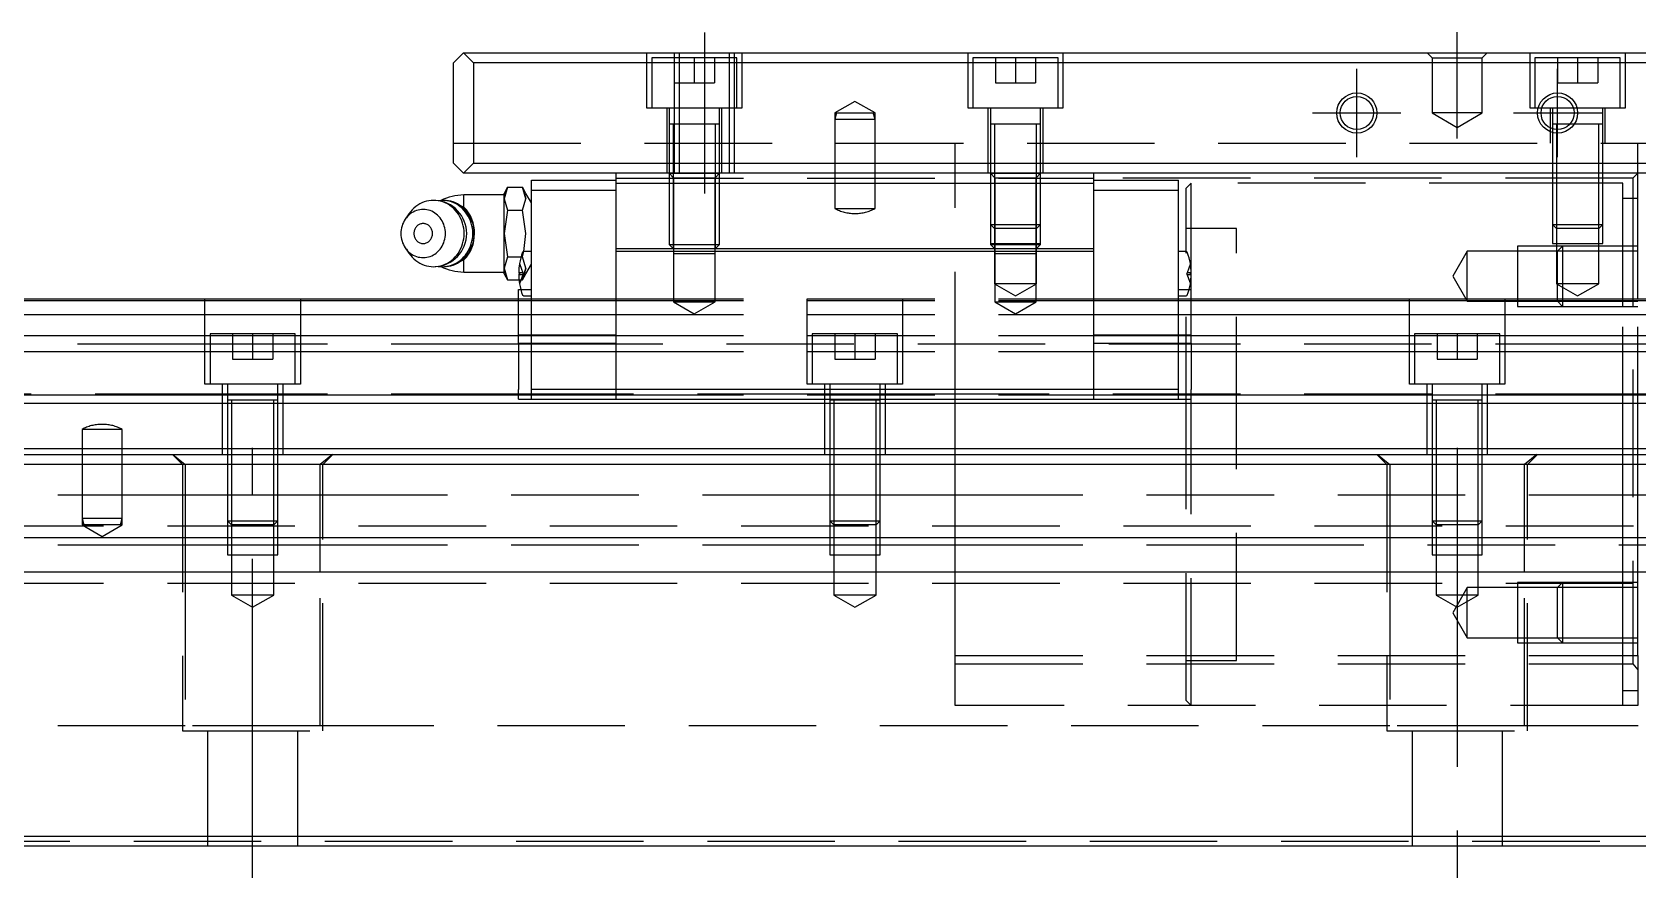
# Model space of a CAD drawing. Extents: x -10 to 1006, y -331 to 120.
# Drawn here: x 238 to 398, y -305.5 to -221.3 of the extents above; entities that cross this region are included whole.
import ezdxf

# ---------------------------------------------------------------- set-up
doc = ezdxf.new("R2010")
doc.units = 0
doc.linetypes.add('CENTER', pattern=[50.8, 31.75, -6.35, 6.35, -6.35])
doc.linetypes.add('DASHED', pattern=[19.05, 12.7, -6.35])
doc.layers.get('0').update_dxf_attribs({"linetype": 'CONTINUOUS'})
doc.layers.add('CENTER', color=1, linetype='CENTER')

msp = doc.modelspace()

# ---------------------------------------------------------------- linework, layer by layer
at = {"color": 7, "linetype": 'CONTINUOUS'}
for p, q in [((281, -223.36), (280, -224.36)), ((281, -223.36), (479, -223.36)), ((282, -224.36), (281, -223.36)), ((280, -234.36), (280, -224.36)), ((282, -224.36), (282, -234.36)), ((478, -224.36), (282, -224.36)), ((306.5, -230.46), (301.5, -230.46)), ((306.5, -230.46), (301.5, -230.46)), ((338.5, -230.46), (333.5, -230.46)), ((338.5, -230.46), (333.5, -230.46)), ((338.5, -230.46), (333.5, -230.46)), ((338.5, -230.46), (333.5, -230.46)), ((280, -234.36), (281, -235.36)), ((281, -235.36), (282, -234.36)), ((282, -234.36), (478, -234.36)), ((479, -235.36), (281, -235.36)), ((285.4, -236.74), (285.04, -237.36)), ((285.4, -236.74), (285.04, -237.9)), ((285.4, -236.74), (285.4, -236.74)), ((285.4, -236.74), (286.87, -236.74)), ((287.22, -237.36), (286.87, -236.74)), ((287.22, -237.9), (286.87, -236.74)), ((287.77, -237.06), (287.77, -236.06)), ((287.77, -236.06), (296.2, -236.06)), ((296.2, -236.36), (296.2, -235.36)), ((296.2, -236.36), (343.8, -236.36)), ((296.2, -242.86), (296.2, -236.36)), ((343.8, -236.36), (343.8, -235.36)), ((343.8, -236.06), (352.23, -236.06)), ((343.8, -242.86), (343.8, -236.36)), ((352.23, -237.06), (352.23, -236.06)), ((398, -247.86), (398, -235.36)), ((276.86, -238.31), (276.64, -238.41)), ((277.08, -238.22), (276.86, -238.31)), ((277.31, -238.15), (277.08, -238.22)), ((277.55, -238.1), (277.31, -238.15)), ((277.78, -238.07), (277.55, -238.1)), ((278.02, -238.06), (277.78, -238.07)), ((278.26, -238.07), (278.02, -238.06)), ((278.5, -238.1), (278.26, -238.07)), ((278.88, -238.06), (278.47, -238.09)), ((278.73, -238.15), (278.5, -238.1)), ((278.96, -238.22), (278.73, -238.15)), ((279.12, -238.07), (278.88, -238.06)), ((279.03, -238.06), (278.88, -238.06)), ((279.19, -238.31), (278.96, -238.22)), ((279.27, -238.07), (279.03, -238.06)), ((279.36, -238.1), (279.12, -238.07)), ((279.4, -238.42), (279.19, -238.31)), ((279.51, -238.1), (279.27, -238.07)), ((279.59, -238.15), (279.36, -238.1)), ((279.74, -238.15), (279.51, -238.1)), ((279.82, -238.22), (279.59, -238.15)), ((279.97, -238.22), (279.74, -238.15)), ((280.04, -238.31), (279.82, -238.22)), ((280.2, -238.31), (279.97, -238.22)), ((280.26, -238.42), (280.04, -238.31)), ((280.42, -238.42), (280.2, -238.31)), ((280.28, -238.35), (281.04, -238.75)), ((285.04, -237.51), (281.04, -237.51)), ((281.04, -238.75), (281.04, -237.51)), ((285.04, -237.9), (285.04, -237.36)), ((285.04, -241.36), (285.04, -237.9)), ((285.04, -237.9), (285.4, -239.05)), ((286.87, -239.05), (287.22, -237.9)), ((287.77, -238.3), (287.22, -237.36)), ((287.77, -237.06), (296.2, -237.06)), ((287.77, -256.86), (287.77, -237.06)), ((343.8, -237.06), (352.23, -237.06)), ((352.23, -256.86), (352.23, -237.06)), ((275.2, -239.94), (275.1, -240.09)), ((275.56, -239.4), (275.2, -239.94)), ((275.31, -239.79), (275.2, -239.94)), ((275.43, -239.65), (275.31, -239.79)), ((275.56, -239.52), (275.43, -239.65)), ((275.71, -239.2), (275.56, -239.4)), ((275.69, -239.41), (275.56, -239.52)), ((275.84, -239.31), (275.69, -239.41)), ((275.88, -239.01), (275.71, -239.2)), ((275.99, -239.22), (275.84, -239.31)), ((276.05, -238.84), (275.88, -239.01)), ((276.15, -239.14), (275.99, -239.22)), ((276.24, -238.68), (276.05, -238.84)), ((276.31, -239.07), (276.15, -239.14)), ((276.44, -238.54), (276.24, -238.68)), ((276.48, -239.02), (276.31, -239.07)), ((276.64, -238.41), (276.44, -238.54)), ((276.65, -238.99), (276.48, -239.02)), ((276.82, -238.97), (276.65, -238.99)), ((277, -238.96), (276.82, -238.97)), ((277.17, -238.97), (277, -238.96)), ((277.34, -238.99), (277.17, -238.97)), ((277.51, -239.03), (277.34, -238.99)), ((277.68, -239.08), (277.51, -239.03)), ((277.84, -239.15), (277.68, -239.08)), ((278, -239.23), (277.84, -239.15)), ((278.15, -239.32), (278, -239.23)), ((278.29, -239.42), (278.15, -239.32)), ((278.43, -239.54), (278.29, -239.42)), ((278.56, -239.67), (278.43, -239.54)), ((278.67, -239.81), (278.56, -239.67)), ((278.78, -239.95), (278.67, -239.81)), ((278.88, -240.11), (278.78, -239.95)), ((279.61, -238.55), (279.4, -238.42)), ((279.81, -238.69), (279.61, -238.55)), ((280, -238.85), (279.81, -238.69)), ((280.17, -239.03), (280, -238.85)), ((280.34, -239.22), (280.17, -239.03)), ((280.47, -238.55), (280.26, -238.42)), ((280.49, -239.42), (280.34, -239.22)), ((280.62, -238.55), (280.42, -238.42)), ((280.67, -238.69), (280.47, -238.55)), ((280.62, -239.64), (280.49, -239.42)), ((280.82, -238.69), (280.62, -238.55)), ((280.74, -239.86), (280.62, -239.64)), ((280.86, -238.85), (280.67, -238.69)), ((280.84, -240.1), (280.74, -239.86)), ((281.01, -238.85), (280.82, -238.69)), ((281.03, -239.03), (280.86, -238.85)), ((281.19, -239.03), (281.01, -238.85)), ((281.2, -239.22), (281.03, -239.03)), ((281.35, -239.22), (281.19, -239.03)), ((281.34, -239.42), (281.2, -239.22)), ((281.48, -239.64), (281.34, -239.42)), ((281.5, -239.42), (281.35, -239.22)), ((281.59, -239.86), (281.48, -239.64)), ((281.63, -239.64), (281.5, -239.42)), ((281.69, -240.1), (281.59, -239.86)), ((281.75, -239.86), (281.63, -239.64)), ((281.85, -240.1), (281.75, -239.86)), ((285.4, -239.05), (285.04, -241.36)), ((285.4, -239.05), (286.87, -239.05)), ((287.22, -241.36), (286.87, -239.05)), ((274.8, -240.98), (274.77, -241.17)), ((274.77, -241.17), (274.77, -241.36)), ((274.77, -241.36), (274.77, -241.55)), ((274.77, -241.55), (274.8, -241.74)), ((274.83, -240.79), (274.8, -240.98)), ((274.88, -240.61), (274.83, -240.79)), ((274.94, -240.43), (274.88, -240.61)), ((275.02, -240.26), (274.94, -240.43)), ((275.1, -240.09), (275.02, -240.26)), ((276.08, -241.19), (276.06, -241.27)), ((276.06, -241.27), (276.06, -241.36)), ((276.06, -241.36), (276.06, -241.45)), ((276.06, -241.45), (276.08, -241.53)), ((276.09, -241.1), (276.08, -241.19)), ((276.08, -241.53), (276.09, -241.62)), ((276.12, -241.02), (276.09, -241.1)), ((276.15, -240.94), (276.12, -241.02)), ((276.19, -240.86), (276.15, -240.94)), ((276.23, -240.79), (276.19, -240.86)), ((276.28, -240.72), (276.23, -240.79)), ((276.33, -240.65), (276.28, -240.72)), ((276.39, -240.59), (276.33, -240.65)), ((276.46, -240.54), (276.39, -240.59)), ((276.52, -240.49), (276.46, -240.54)), ((276.59, -240.45), (276.52, -240.49)), ((276.67, -240.42), (276.59, -240.45)), ((276.75, -240.39), (276.67, -240.42)), ((276.82, -240.38), (276.75, -240.39)), ((276.9, -240.36), (276.82, -240.38)), ((276.99, -240.36), (276.9, -240.36)), ((277.07, -240.36), (276.99, -240.36)), ((277.15, -240.38), (277.07, -240.36)), ((277.22, -240.39), (277.15, -240.38)), ((277.3, -240.42), (277.22, -240.39)), ((277.38, -240.45), (277.3, -240.42)), ((277.45, -240.49), (277.38, -240.45)), ((277.52, -240.54), (277.45, -240.49)), ((277.58, -240.59), (277.52, -240.54)), ((277.64, -240.65), (277.58, -240.59)), ((277.69, -240.72), (277.64, -240.65)), ((277.74, -240.79), (277.69, -240.72)), ((277.79, -240.86), (277.74, -240.79)), ((277.82, -240.94), (277.79, -240.86)), ((277.85, -241.02), (277.82, -240.94)), ((277.88, -241.1), (277.85, -241.02)), ((277.9, -241.19), (277.88, -241.1)), ((277.88, -241.62), (277.9, -241.53)), ((277.91, -241.27), (277.9, -241.19)), ((277.9, -241.53), (277.91, -241.45)), ((277.91, -241.36), (277.91, -241.27)), ((277.91, -241.45), (277.91, -241.36)), ((278.96, -240.27), (278.88, -240.11)), ((279.03, -240.44), (278.96, -240.27)), ((279.09, -240.62), (279.03, -240.44)), ((279.14, -240.8), (279.09, -240.62)), ((279.18, -240.99), (279.14, -240.8)), ((279.2, -241.17), (279.18, -240.99)), ((279.18, -241.73), (279.2, -241.55)), ((279.2, -241.36), (279.2, -241.17)), ((279.2, -241.55), (279.2, -241.36)), ((280.92, -240.34), (280.84, -240.1)), ((280.98, -240.59), (280.92, -240.34)), ((281.03, -240.84), (280.98, -240.59)), ((281.06, -241.1), (281.03, -240.84)), ((281.07, -241.36), (281.06, -241.1)), ((281.06, -241.62), (281.07, -241.36)), ((281.78, -240.34), (281.69, -240.1)), ((281.84, -240.59), (281.78, -240.34)), ((281.89, -240.84), (281.84, -240.59)), ((281.93, -240.34), (281.85, -240.1)), ((281.92, -241.1), (281.89, -240.84)), ((281.93, -241.36), (281.92, -241.1)), ((281.92, -241.62), (281.93, -241.36)), ((282, -240.59), (281.93, -240.34)), ((282.04, -240.84), (282, -240.59)), ((282.07, -241.1), (282.04, -240.84)), ((282.08, -241.36), (282.07, -241.1)), ((282.07, -241.62), (282.08, -241.36)), ((285.04, -244.82), (285.04, -241.36)), ((285.04, -241.36), (285.4, -243.67)), ((287, -243.16), (287.22, -241.36)), ((274.8, -241.74), (274.83, -241.93)), ((274.83, -241.93), (274.88, -242.11)), ((274.88, -242.11), (274.94, -242.29)), ((274.94, -242.29), (275.02, -242.46)), ((275.02, -242.46), (275.1, -242.63)), ((275.1, -242.63), (275.2, -242.78)), ((275.2, -242.78), (275.31, -242.93)), ((275.2, -242.78), (275.56, -243.32)), ((275.31, -242.93), (275.43, -243.07)), ((275.43, -243.07), (275.56, -243.2)), ((276.09, -241.62), (276.12, -241.7)), ((276.12, -241.7), (276.15, -241.78)), ((276.15, -241.78), (276.19, -241.86)), ((276.19, -241.86), (276.23, -241.93)), ((276.23, -241.93), (276.28, -242)), ((276.28, -242), (276.33, -242.07)), ((276.33, -242.07), (276.39, -242.13)), ((276.39, -242.13), (276.46, -242.18)), ((276.46, -242.18), (276.52, -242.23)), ((276.52, -242.23), (276.59, -242.27)), ((276.59, -242.27), (276.67, -242.3)), ((276.67, -242.3), (276.75, -242.33)), ((276.75, -242.33), (276.82, -242.34)), ((276.82, -242.34), (276.9, -242.36)), ((276.9, -242.36), (276.99, -242.36)), ((276.99, -242.36), (277.07, -242.36)), ((277.07, -242.36), (277.15, -242.34)), ((277.15, -242.34), (277.22, -242.33)), ((277.22, -242.33), (277.3, -242.3)), ((277.3, -242.3), (277.38, -242.27)), ((277.38, -242.27), (277.45, -242.23)), ((277.45, -242.23), (277.52, -242.18)), ((277.52, -242.18), (277.58, -242.13)), ((277.58, -242.13), (277.64, -242.07)), ((277.64, -242.07), (277.69, -242)), ((277.69, -242), (277.74, -241.93)), ((277.74, -241.93), (277.79, -241.86)), ((277.79, -241.86), (277.82, -241.78)), ((277.82, -241.78), (277.85, -241.7)), ((277.85, -241.7), (277.88, -241.62)), ((278.43, -243.18), (278.56, -243.05)), ((278.56, -243.05), (278.67, -242.91)), ((278.67, -242.91), (278.78, -242.77)), ((278.78, -242.77), (278.88, -242.61)), ((278.88, -242.61), (278.96, -242.45)), ((278.96, -242.45), (279.03, -242.28)), ((279.03, -242.28), (279.09, -242.1)), ((279.09, -242.1), (279.14, -241.92)), ((279.14, -241.92), (279.18, -241.73)), ((280.49, -243.3), (280.62, -243.08)), ((280.62, -243.08), (280.74, -242.86)), ((280.74, -242.86), (280.84, -242.62)), ((280.84, -242.62), (280.92, -242.38)), ((280.92, -242.38), (280.98, -242.13)), ((280.98, -242.13), (281.03, -241.88)), ((281.03, -241.88), (281.06, -241.62)), ((281.34, -243.3), (281.48, -243.08)), ((281.48, -243.08), (281.59, -242.86)), ((281.5, -243.3), (281.63, -243.08)), ((281.59, -242.86), (281.69, -242.62)), ((281.63, -243.08), (281.75, -242.86)), ((281.69, -242.62), (281.78, -242.38)), ((281.75, -242.86), (281.85, -242.62)), ((281.78, -242.38), (281.84, -242.13)), ((281.84, -242.13), (281.89, -241.88)), ((281.85, -242.62), (281.93, -242.38)), ((281.89, -241.88), (281.92, -241.62)), ((281.93, -242.38), (282, -242.13)), ((282, -242.13), (282.04, -241.88)), ((282.04, -241.88), (282.07, -241.62)), ((296.2, -243.11), (296.2, -242.86)), ((296.2, -242.86), (343.8, -242.86)), ((296.2, -256.86), (296.2, -243.11)), ((296.2, -243.11), (343.8, -243.11)), ((343.8, -243.11), (343.8, -242.86)), ((343.8, -256.86), (343.8, -243.11)), ((275.56, -243.2), (275.69, -243.31)), ((275.56, -243.32), (275.71, -243.52)), ((275.69, -243.31), (275.84, -243.41)), ((275.71, -243.52), (275.88, -243.71)), ((275.84, -243.41), (275.99, -243.5)), ((275.88, -243.71), (276.05, -243.88)), ((275.99, -243.5), (276.15, -243.58)), ((276.05, -243.88), (276.24, -244.04)), ((276.15, -243.58), (276.31, -243.65)), ((276.24, -244.04), (276.44, -244.18)), ((276.31, -243.65), (276.48, -243.7)), ((276.44, -244.18), (276.64, -244.31)), ((276.48, -243.7), (276.65, -243.73)), ((276.64, -244.31), (276.86, -244.41)), ((276.65, -243.73), (276.82, -243.75)), ((276.82, -243.75), (277, -243.76)), ((276.86, -244.41), (277.08, -244.5)), ((277, -243.76), (277.17, -243.75)), ((277.08, -244.5), (277.31, -244.57)), ((277.17, -243.75), (277.34, -243.73)), ((277.31, -244.57), (277.55, -244.62)), ((277.34, -243.73), (277.51, -243.69)), ((277.51, -243.69), (277.68, -243.64)), ((277.55, -244.62), (277.78, -244.65)), ((277.68, -243.64), (277.84, -243.57)), ((277.78, -244.65), (278.02, -244.66)), ((277.84, -243.57), (278, -243.49)), ((278, -243.49), (278.15, -243.4)), ((278.02, -244.66), (278.26, -244.65)), ((278.15, -243.4), (278.29, -243.3)), ((278.26, -244.65), (278.5, -244.62)), ((278.29, -243.3), (278.43, -243.18)), ((278.47, -244.63), (278.88, -244.66)), ((278.5, -244.62), (278.73, -244.57)), ((278.73, -244.57), (278.96, -244.5)), ((278.88, -244.66), (279.12, -244.65)), ((278.88, -244.66), (279.03, -244.66)), ((278.96, -244.5), (279.19, -244.41)), ((279.03, -244.66), (279.27, -244.65)), ((279.12, -244.65), (279.36, -244.62)), ((279.19, -244.41), (279.4, -244.3)), ((279.27, -244.65), (279.51, -244.62)), ((279.36, -244.62), (279.59, -244.57)), ((279.4, -244.3), (279.61, -244.17)), ((279.51, -244.62), (279.74, -244.57)), ((279.59, -244.57), (279.82, -244.5)), ((279.61, -244.17), (279.81, -244.03)), ((279.74, -244.57), (279.97, -244.5)), ((279.81, -244.03), (280, -243.87)), ((279.82, -244.5), (280.04, -244.41)), ((279.97, -244.5), (280.2, -244.41)), ((280, -243.87), (280.17, -243.69)), ((280.04, -244.41), (280.26, -244.3)), ((280.17, -243.69), (280.34, -243.5)), ((280.2, -244.41), (280.42, -244.3)), ((280.26, -244.3), (280.47, -244.17)), ((281.04, -243.97), (280.28, -244.37)), ((280.34, -243.5), (280.49, -243.3)), ((280.42, -244.3), (280.62, -244.17)), ((280.47, -244.17), (280.67, -244.03)), ((280.62, -244.17), (280.82, -244.03)), ((280.67, -244.03), (280.86, -243.87)), ((280.82, -244.03), (281.01, -243.87)), ((280.86, -243.87), (281.03, -243.69)), ((281.01, -243.87), (281.19, -243.69)), ((281.03, -243.69), (281.2, -243.5)), ((281.04, -245.21), (281.04, -243.97)), ((281.19, -243.69), (281.35, -243.5)), ((281.2, -243.5), (281.34, -243.3)), ((281.35, -243.5), (281.5, -243.3)), ((285.4, -243.67), (285.04, -244.82)), ((285.4, -243.67), (286.74, -243.67)), ((287.77, -243.16), (286.99, -243.16)), ((353.01, -243.16), (352.23, -243.16)), ((281.04, -245.21), (285.04, -245.21)), ((285.04, -245.36), (285.04, -244.82)), ((285.04, -244.82), (285.4, -245.98)), ((285.04, -245.36), (285.4, -245.98)), ((285.4, -245.98), (285.4, -245.98)), ((285.4, -245.98), (286.53, -245.98)), ((286.5, -245.26), (286.58, -245.26)), ((286.58, -245.46), (286.5, -245.46)), ((286.58, -245.26), (286.58, -245.46)), ((353.42, -245.46), (353.42, -245.26)), ((353.42, -245.26), (353.5, -245.26)), ((353.5, -245.46), (353.42, -245.46)), ((0, -247.86), (286.5, -247.86)), ((286.5, -249.53), (286.5, -246.93)), ((286.5, -246.93), (286.71, -246.93)), ((286.99, -247.56), (287.77, -247.56)), ((352.23, -247.56), (353.01, -247.56)), ((353.29, -246.93), (353.5, -246.93)), ((353.5, -249.53), (353.5, -246.93)), ((353.5, -247.86), (406.5, -247.86)), ((0, -248.02), (286.5, -248.02)), ((0, -249.42), (286.5, -249.42)), ((286.5, -251.44), (286.5, -249.53)), ((353.5, -248.02), (406.5, -248.02)), ((353.5, -249.42), (406.5, -249.42)), ((353.5, -251.44), (353.5, -249.53)), ((0, -251.5), (286.5, -251.5)), ((286.5, -252.29), (286.5, -251.44)), ((286.5, -251.44), (287.77, -251.44)), ((286.5, -252.29), (286.5, -256.9)), ((286.5, -252.29), (287.77, -252.29)), ((352.23, -251.44), (353.5, -251.44)), ((352.23, -252.29), (353.5, -252.29)), ((353.5, -252.29), (353.5, -251.44)), ((353.5, -251.5), (406.5, -251.5)), ((353.5, -252.29), (353.5, -256.9)), ((0, -253.12), (286.5, -253.12)), ((353.5, -253.12), (406.5, -253.12)), ((0, -257.41), (286.5, -257.41)), ((286.5, -257.86), (286.5, -256.9)), ((287.77, -256.86), (296.2, -256.86)), ((287.77, -257.86), (287.77, -256.86)), ((296.2, -257.86), (296.2, -256.86)), ((296.2, -256.86), (343.8, -256.86)), ((343.8, -256.86), (352.23, -256.86)), ((343.8, -257.86), (343.8, -256.86)), ((352.23, -257.86), (352.23, -256.86)), ((353.5, -257.86), (353.5, -256.9)), ((353.5, -257.41), (406.5, -257.41)), ((0, -258.26), (760, -258.26)), ((286.5, -257.86), (287.77, -257.86)), ((287.77, -257.86), (296.2, -257.86)), ((296.2, -257.86), (343.8, -257.86)), ((322.5, -257.96), (317.5, -257.96)), ((322.5, -257.96), (317.5, -257.96)), ((343.8, -257.86), (352.23, -257.86)), ((352.23, -257.86), (353.5, -257.86)), ((382.5, -257.96), (377.5, -257.96)), ((382.5, -257.96), (377.5, -257.96)), ((0, -262.76), (760, -262.76)), ((1, -263.36), (759, -263.36)), ((758, -264.36), (2, -264.36)), ((758, -271.66), (2, -271.66)), ((758, -275.06), (2, -275.06)), ((2, -301.36), (758, -301.36)), ((759, -302.36), (1, -302.36))]:
    msp.add_line(p, q, dxfattribs=at)
at = {"color": 3, "linetype": 'DASHED'}
for p, q in [((299.25, -223.36), (299.25, -228.86)), ((299.75, -223.86), (299.75, -228.86)), ((308.25, -223.86), (299.75, -223.86)), ((302, -223.36), (302, -223.86)), ((302, -223.86), (302, -226.36)), ((302.5, -223.36), (302.5, -235.36)), ((304, -223.86), (304, -226.36)), ((306, -223.86), (306, -226.36)), ((307.5, -235.36), (307.5, -223.36)), ((308, -223.86), (308, -223.36)), ((308, -228.86), (308, -223.86)), ((308.25, -228.86), (308.25, -223.86)), ((308.75, -228.86), (308.75, -223.36)), ((331.25, -223.36), (331.25, -228.86)), ((331.75, -223.86), (331.75, -228.86)), ((340.25, -223.86), (331.75, -223.86)), ((334, -223.86), (334, -226.36)), ((336, -223.86), (336, -226.36)), ((338, -223.86), (338, -226.36)), ((340.25, -228.86), (340.25, -223.86)), ((340.75, -228.86), (340.75, -223.36)), ((377, -223.36), (377.5, -223.86)), ((377.5, -223.86), (377.5, -229.36)), ((377.5, -223.86), (382.5, -223.86)), ((382.5, -223.86), (383, -223.36)), ((382.5, -229.36), (382.5, -223.86)), ((387.25, -223.36), (387.25, -228.86)), ((387.75, -223.86), (387.75, -228.86)), ((396.25, -223.86), (387.75, -223.86)), ((390, -223.86), (390, -226.36)), ((392, -223.86), (392, -226.36)), ((394, -223.86), (394, -226.36)), ((396.25, -228.86), (396.25, -223.86)), ((396.75, -228.86), (396.75, -223.36)), ((302, -226.36), (302, -228.86)), ((302, -226.36), (304, -226.36)), ((304, -226.36), (306, -226.36)), ((334, -226.36), (336, -226.36)), ((336, -226.36), (338, -226.36)), ((390, -226.36), (392, -226.36)), ((392, -226.36), (394, -226.36)), ((320, -228.21), (318, -229.36)), ((322, -229.36), (320, -228.21)), ((299.25, -228.86), (308.75, -228.86)), ((301.25, -228.86), (301.25, -235.36)), ((301.5, -228.86), (301.5, -230.46)), ((302, -228.86), (302, -230.46)), ((306.5, -230.46), (306.5, -228.86)), ((306.75, -235.36), (306.75, -228.86)), ((308, -235.36), (308, -228.86)), ((318, -229.36), (318, -229.99)), ((318.17, -229.36), (318, -229.99)), ((318, -229.36), (320, -229.36)), ((318, -229.99), (318, -235.36)), ((318, -229.99), (322, -229.99)), ((320, -229.36), (322, -229.36)), ((322, -229.99), (321.83, -229.36)), ((322, -229.99), (322, -229.36)), ((322, -235.36), (322, -229.99)), ((331.25, -228.86), (340.75, -228.86)), ((333.25, -228.86), (333.25, -235.36)), ((333.5, -228.86), (333.5, -230.46)), ((338.5, -230.46), (338.5, -228.86)), ((338.75, -235.36), (338.75, -228.86)), ((377.5, -229.36), (380, -230.8)), ((382.5, -229.36), (377.5, -229.36)), ((380, -230.8), (382.5, -229.36)), ((387.25, -228.86), (396.75, -228.86)), ((389.25, -228.86), (389.25, -232.36)), ((389.5, -228.86), (389.5, -230.46)), ((394.5, -230.46), (394.5, -228.86)), ((394.75, -232.36), (394.75, -228.86)), ((301.5, -230.46), (301.5, -230.47)), ((301.5, -230.46), (301.5, -235.36)), ((301.5, -230.46), (301.5, -230.46)), ((306.5, -230.46), (301.5, -230.46)), ((301.9, -230.46), (301.9, -235.36)), ((302, -230.46), (302, -235.36)), ((306.1, -235.36), (306.1, -230.46)), ((306.5, -230.47), (306.5, -230.46)), ((306.5, -230.46), (306.5, -230.46)), ((306.5, -235.36), (306.5, -230.46)), ((333.5, -230.46), (333.5, -230.47)), ((333.5, -230.46), (333.5, -235.36)), ((333.5, -230.46), (333.5, -230.46)), ((338.5, -230.46), (333.5, -230.46)), ((333.9, -230.46), (333.9, -235.36)), ((338.1, -235.36), (338.1, -230.46)), ((338.5, -230.47), (338.5, -230.46)), ((338.5, -230.46), (338.5, -230.46)), ((338.5, -235.36), (338.5, -230.46)), ((389.5, -230.46), (389.5, -230.93)), ((389.5, -230.46), (389.5, -230.46)), ((389.5, -230.46), (389.5, -230.47)), ((391.23, -230.46), (389.5, -230.46)), ((389.5, -230.93), (389.5, -231.3)), ((389.5, -231.3), (389.5, -232.36)), ((389.9, -230.46), (389.9, -231.01)), ((389.9, -231.01), (389.9, -231.36)), ((389.9, -231.36), (389.9, -232.36)), ((391.67, -230.46), (391.23, -230.46)), ((394.5, -230.46), (391.67, -230.46)), ((394.1, -232.36), (394.1, -230.46)), ((394.5, -230.46), (394.5, -230.46)), ((394.5, -232.36), (394.5, -230.46)), ((394.5, -230.47), (394.5, -230.46)), ((280, -232.36), (480, -232.36)), ((330, -235.36), (330, -232.36)), ((389.5, -232.36), (389.5, -240.46)), ((389.5, -232.36), (389.5, -240.46)), ((389.9, -232.36), (389.9, -235.36)), ((394.1, -235.36), (394.1, -232.36)), ((394.5, -235.36), (394.5, -232.36)), ((394.5, -235.36), (394.5, -232.36)), ((398, -235.36), (398, -232.36)), ((285.04, -237.9), (285.4, -236.74)), ((286.87, -236.74), (287.22, -237.9)), ((296.2, -235.86), (343.8, -235.86)), ((301.5, -235.36), (301.94, -235.8)), ((301.5, -235.36), (301.5, -242.46)), ((301.5, -235.36), (306.5, -235.36)), ((301.9, -235.36), (301.9, -242.86)), ((301.94, -235.8), (301.94, -243.36)), ((301.94, -235.8), (306.06, -235.8)), ((306.06, -235.8), (306.5, -235.36)), ((306.06, -243.36), (306.06, -235.8)), ((306.1, -242.86), (306.1, -235.36)), ((306.5, -242.46), (306.5, -235.36)), ((318, -235.36), (318, -238.86)), ((322, -238.86), (322, -235.36)), ((330, -257.86), (330, -235.36)), ((333.5, -235.36), (333.94, -235.8)), ((333.5, -235.36), (333.5, -242.46)), ((333.5, -235.36), (338.5, -235.36)), ((333.9, -235.36), (333.9, -242.86)), ((333.94, -235.8), (333.94, -243.36)), ((333.94, -235.8), (338.06, -235.8)), ((338.06, -235.8), (338.5, -235.36)), ((338.06, -243.36), (338.06, -235.8)), ((338.1, -242.86), (338.1, -235.36)), ((338.5, -242.46), (338.5, -235.36)), ((397.5, -235.86), (343.8, -235.86)), ((353.5, -236.36), (353, -236.86)), ((389.9, -236.36), (353.5, -236.36)), ((353.5, -246.93), (353.5, -236.36)), ((389.9, -235.36), (389.9, -240.86)), ((394.1, -236.36), (389.9, -236.36)), ((394.1, -240.86), (394.1, -235.36)), ((394.5, -236.36), (394.1, -236.36)), ((394.5, -240.46), (394.5, -235.36)), ((394.5, -240.46), (394.5, -235.36)), ((396.5, -236.36), (394.5, -236.36)), ((396.5, -242.61), (396.5, -236.36)), ((398, -235.36), (397.5, -235.86)), ((397.5, -235.86), (397.5, -284.21)), ((353, -262.36), (353, -236.86)), ((398, -237.86), (396.5, -237.86)), ((318, -238.86), (322, -238.86)), ((319.94, -239.36), (320.06, -239.36)), ((333.5, -240.46), (333.9, -240.86)), ((333.5, -240.46), (333.9, -240.46)), ((333.9, -240.46), (338.1, -240.46)), ((338.1, -240.86), (333.9, -240.86)), ((338.1, -240.86), (338.5, -240.46)), ((338.1, -240.46), (338.5, -240.46)), ((358, -240.86), (353, -240.86)), ((358, -262.36), (358, -240.86)), ((389.5, -240.46), (389.9, -240.86)), ((389.5, -240.46), (389.5, -242.36)), ((389.5, -240.46), (394.5, -240.46)), ((389.9, -240.86), (389.9, -242.36)), ((394.1, -240.86), (389.9, -240.86)), ((394.1, -240.86), (394.5, -240.46)), ((394.1, -242.36), (394.1, -240.86)), ((394.5, -242.36), (394.5, -240.46)), ((301.5, -242.46), (301.9, -242.86)), ((301.5, -242.46), (306.5, -242.46)), ((306.1, -242.86), (306.5, -242.46)), ((333.5, -242.36), (333.9, -242.36)), ((333.5, -242.46), (333.9, -242.86)), ((333.5, -242.46), (338.5, -242.46)), ((333.9, -242.36), (338.1, -242.36)), ((333.9, -242.86), (333.9, -246.36)), ((338.1, -242.36), (338.5, -242.36)), ((338.1, -242.86), (338.5, -242.46)), ((338.1, -246.36), (338.1, -242.86)), ((381, -243.11), (379.56, -245.61)), ((386, -243.11), (381, -243.11)), ((381, -248.11), (381, -243.11)), ((390.5, -242.61), (386, -242.61)), ((386, -242.61), (386, -248.61)), ((390, -243.11), (386, -243.11)), ((389.5, -242.36), (394.5, -242.36)), ((389.9, -242.36), (389.9, -246.36)), ((390.5, -242.61), (390, -243.11)), ((398, -243.11), (390, -243.11)), ((390, -247.86), (390, -243.11)), ((398, -242.61), (390.5, -242.61)), ((398, -242.61), (390.5, -242.61)), ((390.5, -242.61), (390.5, -247.86)), ((394.1, -246.36), (394.1, -242.36)), ((396.5, -243.11), (396.5, -242.61)), ((396.5, -247.86), (396.5, -243.11)), ((286.58, -244.36), (286.9, -245.26)), ((286.58, -244.36), (286.58, -244.36)), ((286.58, -244.36), (286.58, -244.36)), ((286.58, -244.36), (286.58, -244.36)), ((286.58, -244.36), (286.58, -244.36)), ((286.74, -243.67), (286.87, -243.67)), ((286.87, -243.67), (287, -243.16)), ((287.22, -244.82), (286.87, -243.67)), ((287.22, -245.36), (287.77, -244.42)), ((301.93, -243.36), (301.93, -248.16)), ((301.93, -243.36), (306.07, -243.36)), ((306.07, -248.16), (306.07, -243.36)), ((333.93, -243.36), (333.93, -248.16)), ((333.93, -243.36), (338.07, -243.36)), ((338.07, -248.16), (338.07, -243.36)), ((353.42, -244.36), (353.1, -245.26)), ((353.42, -244.36), (353.42, -244.36)), ((353.42, -244.36), (353.42, -244.36)), ((285.4, -245.98), (285.04, -244.82)), ((286.53, -245.98), (286.87, -245.98)), ((286.9, -245.26), (286.58, -245.26)), ((286.9, -245.46), (286.58, -246.36)), ((286.9, -245.46), (286.58, -245.46)), ((287.22, -244.82), (286.87, -245.98)), ((286.87, -245.98), (287.22, -244.82)), ((286.87, -245.98), (287.22, -245.36)), ((286.9, -245.26), (286.94, -245.36)), ((286.9, -245.46), (286.94, -245.36)), ((353.1, -245.26), (353.06, -245.36)), ((353.1, -245.46), (353.06, -245.36)), ((353.42, -245.26), (353.1, -245.26)), ((353.1, -245.46), (353.42, -246.36)), ((353.42, -245.46), (353.1, -245.46)), ((379.56, -245.61), (381, -248.11)), ((255.25, -256.36), (255.25, -247.86)), ((264.75, -247.86), (264.75, -256.36)), ((286.5, -247.86), (287.77, -247.86)), ((286.58, -246.36), (286.58, -246.36)), ((286.58, -246.36), (286.58, -246.36)), ((286.71, -246.93), (287.77, -246.93)), ((287.77, -247.86), (296.2, -247.86)), ((296.2, -247.86), (343.8, -247.86)), ((315.25, -256.36), (315.25, -247.86)), ((324.75, -247.86), (324.75, -256.36)), ((333.9, -246.36), (336, -247.57)), ((338.1, -246.36), (333.9, -246.36)), ((336, -247.57), (338.1, -246.36)), ((343.8, -247.86), (352.23, -247.86)), ((352.23, -246.93), (353.29, -246.93)), ((352.23, -247.86), (353.5, -247.86)), ((353.42, -246.36), (353.42, -246.36)), ((353.42, -246.36), (353.42, -246.36)), ((375.25, -256.36), (375.25, -247.86)), ((384.75, -247.86), (384.75, -256.36)), ((389.9, -246.36), (392, -247.57)), ((394.1, -246.36), (389.9, -246.36)), ((390, -248.11), (390, -247.86)), ((390.5, -247.86), (390.5, -248.61)), ((392, -247.57), (394.1, -246.36)), ((396.5, -248.11), (396.5, -247.86)), ((398, -263.36), (398, -247.86)), ((286.5, -248.02), (287.77, -248.02)), ((286.5, -249.42), (287.77, -249.42)), ((287.77, -248.02), (296.2, -248.02)), ((287.77, -249.42), (296.2, -249.42)), ((296.2, -248.02), (343.8, -248.02)), ((296.2, -249.42), (343.8, -249.42)), ((301.93, -248.16), (304, -249.35)), ((301.93, -248.16), (306.07, -248.16)), ((304, -249.35), (306.07, -248.16)), ((333.93, -248.16), (336, -249.35)), ((333.93, -248.16), (338.07, -248.16)), ((336, -249.35), (338.07, -248.16)), ((343.8, -248.02), (352.23, -248.02)), ((343.8, -249.42), (352.23, -249.42)), ((352.23, -248.02), (353.5, -248.02)), ((352.23, -249.42), (353.5, -249.42)), ((381, -248.11), (386, -248.11)), ((386, -248.11), (390, -248.11)), ((386, -248.61), (390.5, -248.61)), ((390, -248.11), (390.5, -248.61)), ((390, -248.11), (398, -248.11)), ((390.5, -248.61), (398, -248.61)), ((390.5, -248.61), (398, -248.61)), ((396.5, -248.61), (396.5, -248.11)), ((396.5, -263.36), (396.5, -248.61)), ((255.25, -252.36), (204.75, -252.36)), ((255.75, -252.36), (255.25, -252.36)), ((255.75, -251.36), (255.75, -256.36)), ((264.25, -251.36), (255.75, -251.36)), ((264.25, -252.36), (255.75, -252.36)), ((258, -251.36), (258, -253.86)), ((260, -251.36), (260, -253.86)), ((262, -251.36), (262, -253.86)), ((264.25, -256.36), (264.25, -251.36)), ((264.75, -252.36), (264.25, -252.36)), ((286.5, -252.36), (264.75, -252.36)), ((286.5, -251.5), (287.77, -251.5)), ((287.77, -252.36), (286.5, -252.36)), ((287.77, -251.44), (296.2, -251.44)), ((287.77, -251.5), (296.2, -251.5)), ((287.77, -252.29), (296.2, -252.29)), ((296.2, -252.36), (287.77, -252.36)), ((296.2, -251.5), (343.8, -251.5)), ((358, -252.36), (296.2, -252.36)), ((315.75, -251.36), (315.75, -256.36)), ((324.25, -251.36), (315.75, -251.36)), ((318, -251.36), (318, -253.86)), ((320, -251.36), (320, -253.86)), ((322, -251.36), (322, -253.86)), ((324.25, -256.36), (324.25, -251.36)), ((343.8, -251.44), (352.23, -251.44)), ((343.8, -251.5), (352.23, -251.5)), ((343.8, -252.29), (352.23, -252.29)), ((352.23, -251.5), (353.5, -251.5)), ((396.5, -252.36), (358, -252.36)), ((375.75, -251.36), (375.75, -256.36)), ((384.25, -251.36), (375.75, -251.36)), ((378, -251.36), (378, -253.86)), ((380, -251.36), (380, -253.86)), ((382, -251.36), (382, -253.86)), ((384.25, -256.36), (384.25, -251.36)), ((398, -252.36), (396.5, -252.36)), ((405, -252.36), (398, -252.36)), ((258, -253.86), (260, -253.86)), ((260, -253.86), (262, -253.86)), ((286.5, -253.12), (287.77, -253.12)), ((287.77, -253.12), (296.2, -253.12)), ((296.2, -253.12), (343.8, -253.12)), ((318, -253.86), (320, -253.86)), ((320, -253.86), (322, -253.86)), ((343.8, -253.12), (352.23, -253.12)), ((352.23, -253.12), (353.5, -253.12)), ((378, -253.86), (380, -253.86)), ((380, -253.86), (382, -253.86)), ((257, -257.36), (203, -257.36)), ((264.75, -256.36), (255.25, -256.36)), ((257, -263.36), (257, -256.36)), ((257.5, -257.36), (257, -257.36)), ((257.5, -256.36), (257.5, -257.96)), ((262.5, -257.36), (257.5, -257.36)), ((262.5, -257.96), (262.5, -256.36)), ((263, -257.36), (262.5, -257.36)), ((263, -256.36), (263, -263.36)), ((286.5, -257.36), (263, -257.36)), ((287.77, -257.36), (286.5, -257.36)), ((286.5, -257.41), (287.77, -257.41)), ((296.2, -257.36), (287.77, -257.36)), ((287.77, -257.41), (296.2, -257.41)), ((317, -257.36), (296.2, -257.36)), ((296.2, -257.41), (343.8, -257.41)), ((324.75, -256.36), (315.25, -256.36)), ((317, -257.86), (317, -256.36)), ((317.5, -257.36), (317, -257.36)), ((317.5, -256.36), (317.5, -257.86)), ((322.5, -257.36), (317.5, -257.36)), ((322.5, -257.86), (322.5, -256.36)), ((323, -257.36), (322.5, -257.36)), ((323, -256.36), (323, -257.86)), ((330, -257.36), (323, -257.36)), ((396.5, -257.36), (330, -257.36)), ((343.8, -257.41), (352.23, -257.41)), ((352.23, -257.41), (353.5, -257.41)), ((384.75, -256.36), (375.25, -256.36)), ((377, -263.36), (377, -256.36)), ((377.5, -256.36), (377.5, -257.96)), ((382.5, -257.96), (382.5, -256.36)), ((383, -256.36), (383, -263.36)), ((398, -257.36), (396.5, -257.36)), ((406.5, -257.36), (398, -257.36)), ((257.5, -257.95), (257.5, -257.96)), ((257.5, -257.96), (257.5, -263.36)), ((257.5, -257.96), (257.5, -257.96)), ((262.5, -257.96), (257.5, -257.96)), ((257.9, -257.96), (257.9, -263.36)), ((262.1, -263.36), (262.1, -257.96)), ((262.5, -257.96), (262.5, -257.95)), ((262.5, -263.36), (262.5, -257.96)), ((262.5, -257.96), (262.5, -257.96)), ((317, -263.36), (317, -257.86)), ((317.5, -257.86), (317.5, -257.96)), ((317.5, -257.95), (317.5, -257.96)), ((317.5, -257.96), (317.5, -257.96)), ((317.5, -257.96), (317.5, -263.36)), ((322.5, -257.96), (317.5, -257.96)), ((317.9, -257.96), (317.9, -263.36)), ((322.1, -263.36), (322.1, -257.96)), ((322.5, -257.96), (322.5, -257.86)), ((322.5, -257.96), (322.5, -257.95)), ((322.5, -257.96), (322.5, -257.96)), ((322.5, -263.36), (322.5, -257.96)), ((323, -257.86), (323, -263.36)), ((330, -263.36), (330, -257.86)), ((353.5, -262.36), (353.5, -257.86)), ((377.5, -257.95), (377.5, -257.96)), ((377.5, -257.96), (377.5, -257.96)), ((377.5, -257.96), (377.5, -263.36)), ((382.5, -257.96), (377.5, -257.96)), ((377.9, -257.96), (377.9, -263.36)), ((382.1, -263.36), (382.1, -257.96)), ((382.5, -257.96), (382.5, -257.95)), ((382.5, -257.96), (382.5, -257.96)), ((382.5, -263.36), (382.5, -257.96)), ((245.06, -260.36), (244.94, -260.36)), ((243, -260.86), (243, -263.36)), ((247, -260.86), (243, -260.86)), ((247, -263.36), (247, -260.86)), ((243, -263.36), (243, -269.73)), ((247, -269.73), (247, -263.36)), ((252, -263.36), (253, -264.36)), ((252.06, -263.36), (253.29, -264.36)), ((257.5, -263.36), (257.5, -269.96)), ((257.5, -263.36), (257.5, -269.96)), ((257.9, -263.36), (257.9, -270.36)), ((262.1, -270.36), (262.1, -263.36)), ((262.5, -269.96), (262.5, -263.36)), ((262.5, -269.96), (262.5, -263.36)), ((267.94, -263.36), (266.71, -264.36)), ((267, -264.36), (268, -263.36)), ((317.5, -263.36), (317.5, -269.96)), ((317.5, -263.36), (317.5, -269.96)), ((317.9, -263.36), (317.9, -270.36)), ((322.1, -270.36), (322.1, -263.36)), ((322.5, -269.96), (322.5, -263.36)), ((322.5, -269.96), (322.5, -263.36)), ((330, -271.66), (330, -263.36)), ((353, -287.86), (353, -262.36)), ((353.5, -288.36), (353.5, -262.36)), ((358, -283.86), (358, -262.36)), ((372, -263.36), (373, -264.36)), ((372.06, -263.36), (373.29, -264.36)), ((377.5, -263.36), (377.5, -269.96)), ((377.5, -263.36), (377.5, -269.96)), ((377.9, -263.36), (377.9, -270.36)), ((382.1, -270.36), (382.1, -263.36)), ((382.5, -269.96), (382.5, -263.36)), ((382.5, -269.96), (382.5, -263.36)), ((387.94, -263.36), (386.71, -264.36)), ((387, -264.36), (388, -263.36)), ((396.5, -271.66), (396.5, -263.36)), ((398, -271.66), (398, -263.36)), ((253, -264.36), (253, -290.86)), ((253.29, -264.36), (253.29, -271.66)), ((266.71, -271.66), (266.71, -264.36)), ((267, -290.86), (267, -264.36)), ((373, -264.36), (373, -290.86)), ((373.29, -264.36), (373.29, -271.66)), ((386.71, -271.66), (386.71, -264.36)), ((387, -290.86), (387, -264.36)), ((202.5, -267.36), (243, -267.36)), ((243, -267.36), (247, -267.36)), ((247, -267.36), (253.29, -267.36)), ((253.29, -267.36), (257.5, -267.36)), ((257.5, -267.36), (257.9, -267.36)), ((257.9, -267.36), (262.1, -267.36)), ((262.1, -267.36), (262.5, -267.36)), ((262.5, -267.36), (266.71, -267.36)), ((266.71, -267.36), (317.5, -267.36)), ((317.5, -267.36), (317.9, -267.36)), ((317.9, -267.36), (322.1, -267.36)), ((322.1, -267.36), (322.5, -267.36)), ((322.5, -267.36), (330, -267.36)), ((330, -267.36), (396.5, -267.36)), ((396.5, -267.36), (398, -267.36)), ((398, -267.36), (410, -267.36)), ((243, -269.73), (243, -270.36)), ((243, -269.73), (243.17, -270.36)), ((247, -269.73), (243, -269.73)), ((246.83, -270.36), (247, -269.73)), ((247, -270.36), (247, -269.73)), ((257.5, -269.96), (257.9, -270.36)), ((257.5, -269.96), (257.5, -271.66)), ((257.5, -269.96), (262.5, -269.96)), ((262.1, -270.36), (262.5, -269.96)), ((262.5, -271.66), (262.5, -269.96)), ((317.5, -269.96), (317.9, -270.36)), ((317.5, -269.96), (317.5, -271.66)), ((317.5, -269.96), (322.5, -269.96)), ((322.1, -270.36), (322.5, -269.96)), ((322.5, -271.66), (322.5, -269.96)), ((377.5, -269.96), (377.9, -270.36)), ((377.5, -269.96), (377.5, -271.66)), ((377.5, -269.96), (382.5, -269.96)), ((382.1, -270.36), (382.5, -269.96)), ((382.5, -271.66), (382.5, -269.96)), ((759.5, -270.51), (0.5, -270.51)), ((243, -270.36), (245, -271.51)), ((247, -270.36), (243, -270.36)), ((245, -271.51), (247, -270.36)), ((253.29, -271.66), (253.29, -275.06)), ((257.5, -271.66), (257.5, -273.36)), ((257.9, -270.36), (257.9, -273.36)), ((262.1, -270.36), (257.9, -270.36)), ((262.1, -273.36), (262.1, -270.36)), ((262.5, -273.36), (262.5, -271.66)), ((266.71, -275.06), (266.71, -271.66)), ((317.5, -271.66), (317.5, -273.36)), ((317.9, -270.36), (317.9, -273.36)), ((322.1, -270.36), (317.9, -270.36)), ((322.1, -273.36), (322.1, -270.36)), ((322.5, -273.36), (322.5, -271.66)), ((330, -275.06), (330, -271.66)), ((373.29, -271.66), (373.29, -275.06)), ((377.5, -271.66), (377.5, -273.36)), ((377.9, -270.36), (377.9, -273.36)), ((382.1, -270.36), (377.9, -270.36)), ((382.1, -273.36), (382.1, -270.36)), ((382.5, -273.36), (382.5, -271.66)), ((386.71, -275.06), (386.71, -271.66)), ((396.5, -275.06), (396.5, -271.66)), ((398, -275.06), (398, -271.66)), ((202.5, -272.36), (253.29, -272.36)), ((253.29, -272.36), (257.5, -272.36)), ((257.5, -272.36), (262.5, -272.36)), ((257.5, -273.36), (262.5, -273.36)), ((257.9, -273.36), (257.9, -277.36)), ((262.1, -277.36), (262.1, -273.36)), ((262.5, -272.36), (266.71, -272.36)), ((266.71, -272.36), (317.5, -272.36)), ((317.5, -272.36), (322.5, -272.36)), ((317.5, -273.36), (322.5, -273.36)), ((317.9, -273.36), (317.9, -277.36)), ((322.1, -277.36), (322.1, -273.36)), ((322.5, -272.36), (330, -272.36)), ((330, -272.36), (358, -272.36)), ((358, -272.36), (396.5, -272.36)), ((377.5, -273.36), (382.5, -273.36)), ((377.9, -273.36), (377.9, -277.36)), ((382.1, -277.36), (382.1, -273.36)), ((396.5, -272.36), (398, -272.36)), ((398, -272.36), (405, -272.36)), ((253.29, -275.06), (253.29, -290.36)), ((266.71, -290.36), (266.71, -275.06)), ((330, -283.36), (330, -275.06)), ((373.29, -275.06), (373.29, -290.36)), ((386.71, -290.36), (386.71, -275.06)), ((396.5, -276.11), (396.5, -275.06)), ((398, -283.36), (398, -275.06)), ((759.5, -276.21), (0.5, -276.21)), ((381, -276.61), (379.56, -279.11)), ((386, -276.61), (381, -276.61)), ((381, -281.61), (381, -276.61)), ((390.5, -276.11), (386, -276.11)), ((386, -276.11), (386, -282.11)), ((390, -276.61), (386, -276.61)), ((390.5, -276.11), (390, -276.61)), ((398, -276.61), (390, -276.61)), ((390, -281.61), (390, -276.61)), ((398, -276.11), (390.5, -276.11)), ((398, -276.11), (390.5, -276.11)), ((390.5, -276.11), (390.5, -282.11)), ((396.5, -276.61), (396.5, -276.11)), ((396.5, -288.36), (396.5, -276.61)), ((257.9, -277.36), (260, -278.57)), ((262.1, -277.36), (257.9, -277.36)), ((260, -278.57), (262.1, -277.36)), ((317.9, -277.36), (320, -278.57)), ((322.1, -277.36), (317.9, -277.36)), ((320, -278.57), (322.1, -277.36)), ((377.9, -277.36), (380, -278.57)), ((382.1, -277.36), (377.9, -277.36)), ((380, -278.57), (382.1, -277.36)), ((379.56, -279.11), (381, -281.61)), ((381, -281.61), (386, -281.61)), ((386, -281.61), (390, -281.61)), ((386, -282.11), (390.5, -282.11)), ((390, -281.61), (398, -281.61)), ((390, -281.61), (390.5, -282.11)), ((390, -281.61), (398, -281.61)), ((390.5, -282.11), (398, -282.11)), ((390.5, -282.11), (398, -282.11)), ((330, -288.36), (330, -283.36)), ((330, -283.36), (398, -283.36)), ((330, -284.21), (397.5, -284.21)), ((353, -283.86), (358, -283.86)), ((397.5, -284.21), (398, -284.81)), ((398, -283.36), (398, -288.36)), ((353, -287.86), (353.5, -288.36)), ((396.5, -286.86), (398, -286.86)), ((398, -288.36), (330, -288.36)), ((253.29, -290.36), (146.71, -290.36)), ((253, -290.86), (267, -290.86)), ((266.71, -290.36), (253.29, -290.36)), ((255.5, -290.86), (255.5, -302.36)), ((264.5, -302.36), (264.5, -290.86)), ((373.29, -290.36), (266.71, -290.36)), ((373, -290.86), (387, -290.86)), ((386.71, -290.36), (373.29, -290.36)), ((375.5, -290.86), (375.5, -302.36)), ((384.5, -302.36), (384.5, -290.86)), ((493.29, -290.36), (386.71, -290.36)), ((0.5, -301.86), (759.5, -301.86))]:
    msp.add_line(p, q, dxfattribs=at)
at = {"color": 3, "linetype": 'CONTINUOUS'}
for centre in [(370, -229.36), (390, -229.36)]:
    msp.add_circle(centre, 2, dxfattribs=at)
at = {"color": 7, "linetype": 'CONTINUOUS'}
for centre in [(370, -229.36), (390, -229.36)]:
    msp.add_circle(centre, 1.65, dxfattribs=at)
for centre, radius, start, end in [((278.02, -241.36), 3.3, 360, 87.0626), ((281.27, -243.51), 6, 92.1786, 114.894), ((278.67, -241.2), 3.42, 357.3063, 45.9424), ((278.02, -241.36), 3.3, 272.9134, 0), ((278.63, -241.5), 3.46, 314.3565, 2.2964), ((281.27, -239.21), 6, 245.106, 267.8214), ((292.5, -245.36), 6, 170.4203, 179.0449), ((292.5, -245.36), 6, 159.1494, 170.4059), ((286.99, -243.26), 0.1, 90, 159.1494), ((353.01, -243.26), 0.1, 20.8506, 90), ((347.5, -245.36), 6, 9.5941, 20.8506), ((347.5, -245.36), 6, 0.9551, 9.5797), ((292.5, -245.36), 6, 180.9551, 189.5797), ((347.5, -245.36), 6, 350.4203, 359.0449), ((292.5, -245.36), 6, 189.5941, 200.8506), ((286.99, -247.46), 0.1, 200.8506, 270), ((353.01, -247.46), 0.1, 270, 339.1494), ((347.5, -245.36), 6, 339.1494, 350.4059)]:
    msp.add_arc(centre, radius, start, end, dxfattribs=at)
at = {"color": 3, "linetype": 'DASHED'}
for centre, start, end in [((319.94, -235.36), 241.0305, 270), ((320.06, -235.36), 270, 298.9695), ((244.94, -264.36), 90, 118.9695), ((245.06, -264.36), 61.0305, 90)]:
    msp.add_arc(centre, 4, start, end, dxfattribs=at)
at = {"layer": 'CENTER', "color": 1, "linetype": 'CENTER'}
for p, q in [((305, -221.36), (305, -237.36)), ((380, -231.91), (380, -221.31)), ((370, -233.76), (370, -224.96)), ((390, -233.76), (390, -224.96)), ((365.6, -229.36), (374.4, -229.36)), ((385.6, -229.36), (394.4, -229.36)), ((260, -305.51), (260, -262.71)), ((380, -262.71), (380, -305.51))]:
    msp.add_line(p, q, dxfattribs=at)

doc.saveas('drawing.dxf')
